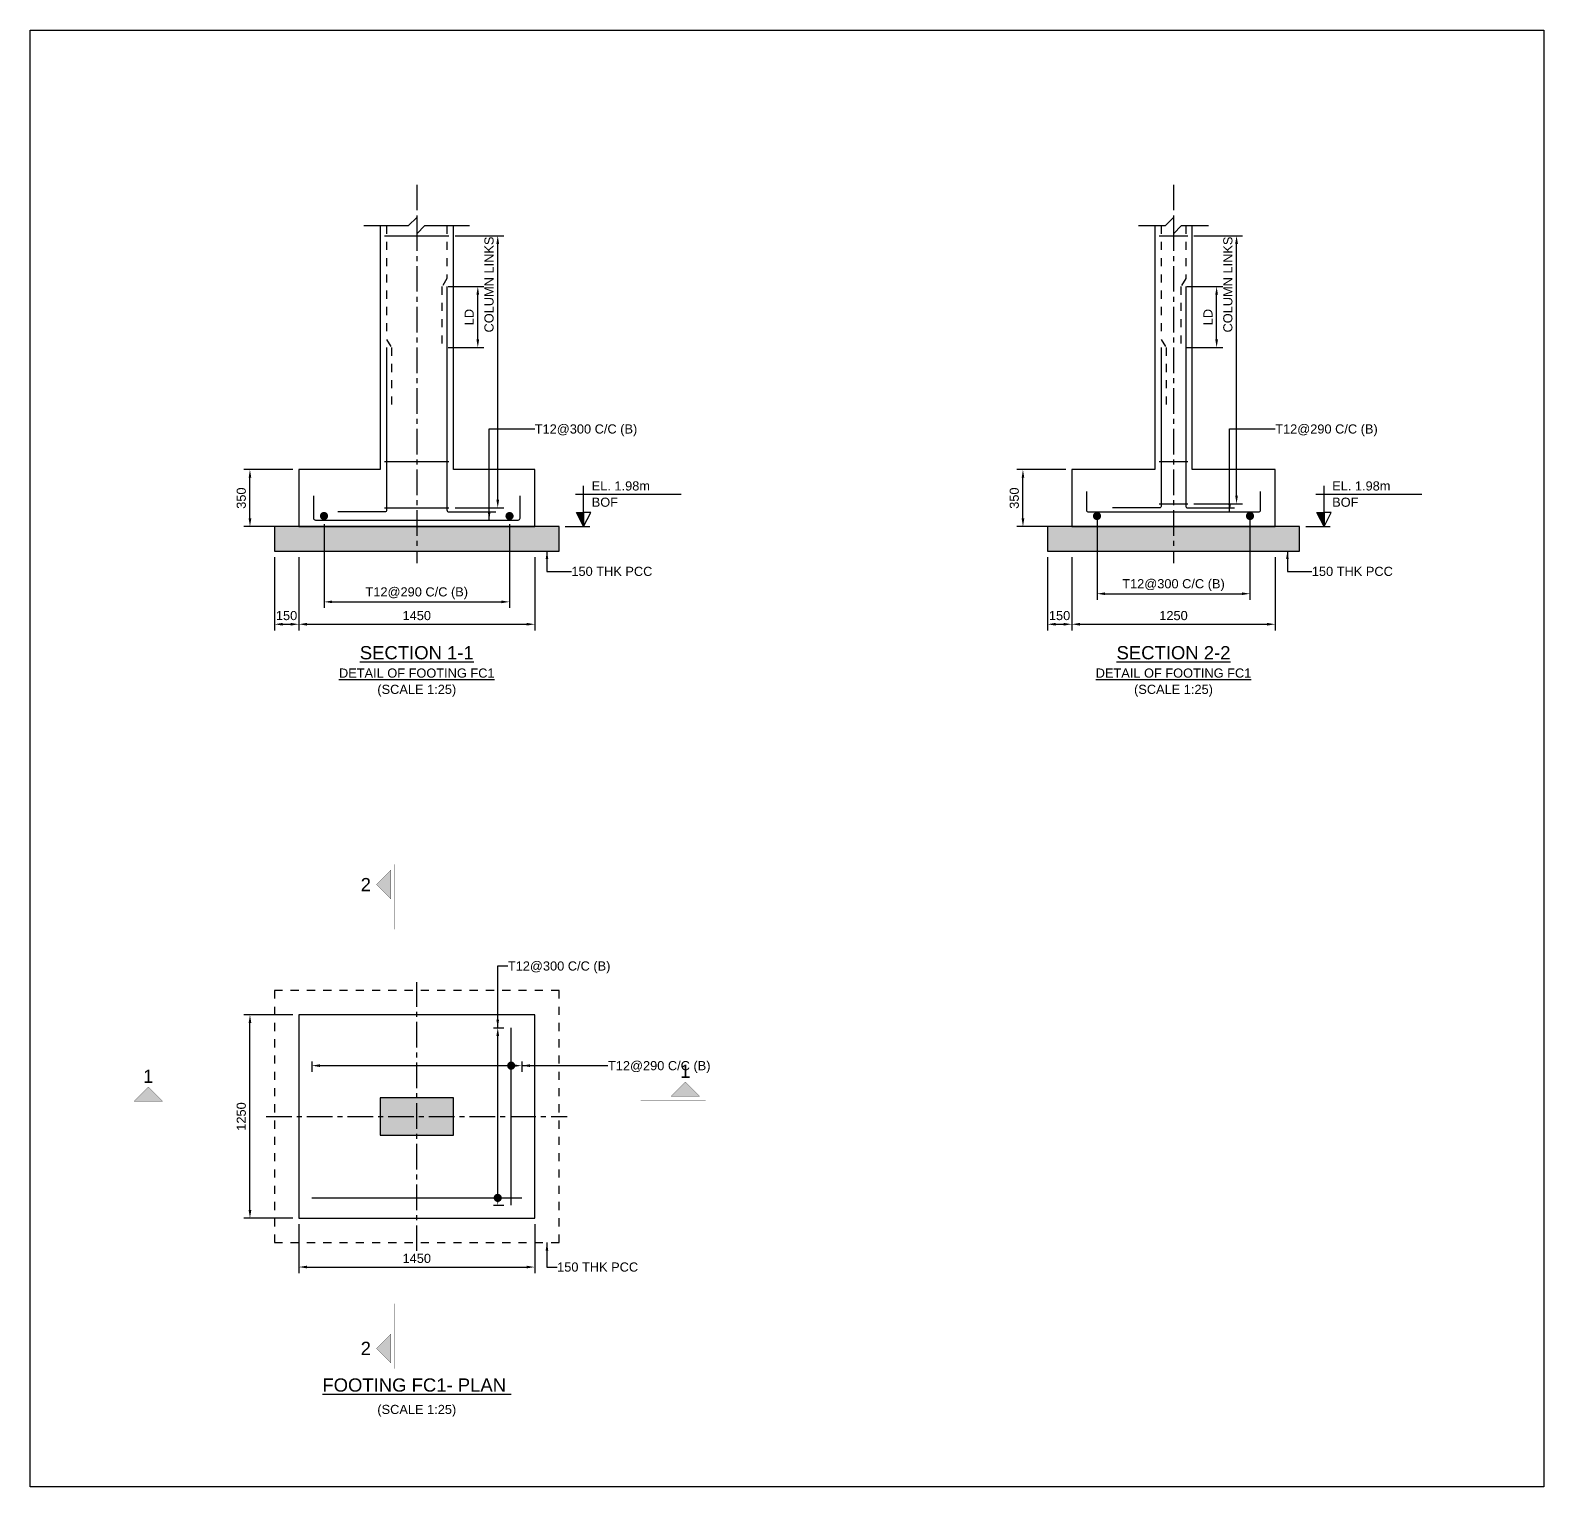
# Model space of a CAD drawing. Header units: inches. Extents: x -5500 to 172521, y -181100 to 5500.
# Drawn here: x 27721 to 64921, y -30300 to 5500 of the extents above; entities that cross this region are included whole.
import ezdxf
from ezdxf.enums import TextEntityAlignment as Align

# ---------------------------------------------------------------- set-up
doc = ezdxf.new("R2010")
doc.units = ezdxf.units.IN
doc.header["$LTSCALE"] = 1000
doc.header["$MEASUREMENT"] = 0
doc.linetypes.add('Cline', pattern=[1, 0.625, -0.125, 0.125, -0.125])
doc.linetypes.add('Dashed', pattern=[0.6, 0.2, -0.2, 0.2])
for name, color, linetype in [('Center Line', 1, 'Continuous'), ('Column', 2, 'Continuous'), ('Concrete Line', 2, 'Continuous'), ('Dim', 31, 'Continuous'), ('Footing', 4, 'Continuous'), ('Labels', 4, 'Continuous'), ('PCC', 5, 'Continuous'), ('Reinforcement', 4, 'Continuous'), ('Section Mark', 5, 'Continuous'), ('Solid', 25, 'Continuous'), ('Text', 31, 'Continuous')]:
    doc.layers.add(name, color=color, linetype=linetype)
doc.styles.add('SC-FTG1', font='SansSerif')
doc.styles.add('SC-FTG2', font='SansSerif')
doc.dimstyles.new('RccFooting', dxfattribs={"dimtxt": 225, "dimasz": 200, "dimexe": 150, "dimexo": 150, "dimgap": 100, "dimtad": 1, "dimtoh": 1, "dimdec": 4, "dimlfac": 0.25, "dimzin": 0, "dimdsep": 46, "dimtxsty": 'SC-FTG2', "dimcen": 0.09, "dimclrd": 8, "dimclre": 8, "dimclrt": 31, "dimadec": 0, "dimazin": 0, "dimtfac": 1, "dimtdec": 0, "dimtix": 1, "dimtofl": 0, "dimtmove": 0, "dimatfit": 3, "dimfxl": 1, "dimtolj": 1, "dimtzin": 0, "dimarcsym": 0})

# ---------------------------------------------------------------- blocks, each defined once
blk = doc.blocks.new('*D31')
at = {"color": 8, "linetype": 'ByBlock', "lineweight": -2}
for p, q in [((34321, -23850), (34321, -25050)), ((40121, -23850), (40121, -25050)), ((34521, -24900), (39921, -24900))]:
    blk.add_line(p, q, dxfattribs=at)
at = {"color": 8}
for points in [[(34321, -24900), (34521, -24867), (34521, -24933)], [(40121, -24900), (39921, -24933), (39921, -24867)]]:
    blk.add_solid(points, dxfattribs=at)
at = {"layer": 'Defpoints', "color": 31}
for p in [(34321, -23700), (40121, -23700), (34321, -24900)]:
    blk.add_point(p, dxfattribs=at)
at = {"color": 31, "insert": (37221, -24688), "char_height": 225, "attachment_point": 5, "style": 'SC-FTG2'}
blk.add_mtext('\\A1;1450', dxfattribs=at)
blk = doc.blocks.new('*D32')
at = {"color": 8, "linetype": 'ByBlock', "lineweight": -2}
for p, q in [((34171, -18700), (32971, -18700)), ((33121, -23500), (33121, -18900)), ((34171, -23700), (32971, -23700))]:
    blk.add_line(p, q, dxfattribs=at)
at = {"color": 8}
for points in [[(33121, -18700), (33154, -18900), (33088, -18900)], [(33121, -23700), (33088, -23500), (33154, -23500)]]:
    blk.add_solid(points, dxfattribs=at)
at = {"layer": 'Defpoints', "color": 31}
for p in [(34321, -18700), (33121, -23700), (34321, -23700)]:
    blk.add_point(p, dxfattribs=at)
at = {"color": 31, "insert": (32908, -21200), "char_height": 225, "attachment_point": 5, "rotation": 90, "style": 'SC-FTG2'}
blk.add_mtext('\\A1;1250', dxfattribs=at)
blk = doc.blocks.new('*D33')
at = {"color": 8, "linetype": 'ByBlock', "lineweight": -2}
for p, q in [((39111, -19020), (39361, -19020)), ((39211, -23180), (39211, -19220)), ((39111, -23380), (39361, -23380))]:
    blk.add_line(p, q, dxfattribs=at)
at = {"color": 8}
for points in [[(39211, -19020), (39244, -19220), (39178, -19220)], [(39211, -23380), (39178, -23180), (39244, -23180)]]:
    blk.add_solid(points, dxfattribs=at)
at = {"layer": 'Defpoints', "color": 31}
for p in [(38961, -19020), (38961, -23380), (39211, -23380)]:
    blk.add_point(p, dxfattribs=at)
blk = doc.blocks.new('*D34')
at = {"color": 8, "linetype": 'ByBlock', "lineweight": -2}
for p, q in [((34641, -19850), (34641, -20100)), ((34841, -19950), (39601, -19950)), ((39801, -19850), (39801, -20100))]:
    blk.add_line(p, q, dxfattribs=at)
at = {"color": 8}
for points in [[(34641, -19950), (34841, -19917), (34841, -19983)], [(39801, -19950), (39601, -19983), (39601, -19917)]]:
    blk.add_solid(points, dxfattribs=at)
at = {"layer": 'Defpoints', "color": 31}
for p in [(34641, -19700), (39801, -19700), (34641, -19950)]:
    blk.add_point(p, dxfattribs=at)
blk = doc.blocks.new('*D35')
at = {"color": 8, "linetype": 'ByBlock', "lineweight": -2}
for p, q in [((33721, -7450), (33721, -9250)), ((34321, -7450), (34321, -9250)), ((33921, -9100), (34121, -9100))]:
    blk.add_line(p, q, dxfattribs=at)
at = {"color": 8}
for points in [[(33721, -9100), (33921, -9067), (33921, -9133)], [(34321, -9100), (34121, -9133), (34121, -9067)]]:
    blk.add_solid(points, dxfattribs=at)
at = {"layer": 'Defpoints', "color": 31}
for p in [(33721, -7300), (34321, -7300), (33721, -9100)]:
    blk.add_point(p, dxfattribs=at)
at = {"color": 31, "insert": (34021, -8888), "char_height": 225, "attachment_point": 5, "style": 'SC-FTG2'}
blk.add_mtext('\\A1;150', dxfattribs=at)
blk = doc.blocks.new('*D36')
at = {"color": 8, "linetype": 'ByBlock', "lineweight": -2}
for p, q in [((34321, -7450), (34321, -9250)), ((40121, -7450), (40121, -9250)), ((34521, -9100), (39921, -9100))]:
    blk.add_line(p, q, dxfattribs=at)
at = {"color": 8}
for points in [[(34321, -9100), (34521, -9067), (34521, -9133)], [(40121, -9100), (39921, -9133), (39921, -9067)]]:
    blk.add_solid(points, dxfattribs=at)
at = {"layer": 'Defpoints', "color": 31}
for p in [(34321, -7300), (40121, -7300), (34321, -9100)]:
    blk.add_point(p, dxfattribs=at)
at = {"color": 31, "insert": (37221, -8888), "char_height": 225, "attachment_point": 5, "style": 'SC-FTG2'}
blk.add_mtext('\\A1;1450', dxfattribs=at)
blk = doc.blocks.new('*D37')
at = {"color": 8, "linetype": 'ByBlock', "lineweight": -2}
for p, q in [((34171, -5300), (32971, -5300)), ((33121, -6500), (33121, -5500)), ((34171, -6700), (32971, -6700))]:
    blk.add_line(p, q, dxfattribs=at)
at = {"color": 8}
for points in [[(33121, -5300), (33154, -5500), (33088, -5500)], [(33121, -6700), (33088, -6500), (33154, -6500)]]:
    blk.add_solid(points, dxfattribs=at)
at = {"layer": 'Defpoints', "color": 31}
for p in [(34321, -5300), (33121, -6700), (34321, -6700)]:
    blk.add_point(p, dxfattribs=at)
at = {"color": 31, "insert": (32908, -6000), "char_height": 225, "attachment_point": 5, "rotation": 90, "style": 'SC-FTG2'}
blk.add_mtext('\\A1;350', dxfattribs=at)
blk = doc.blocks.new('*D38')
at = {"color": 8, "linetype": 'ByBlock', "lineweight": -2}
for p, q in [((34941, -6640), (34941, -8700)), ((39501, -6640), (39501, -8700)), ((35141, -8550), (39301, -8550))]:
    blk.add_line(p, q, dxfattribs=at)
at = {"color": 8}
for points in [[(34941, -8550), (35141, -8517), (35141, -8583)], [(39501, -8550), (39301, -8583), (39301, -8517)]]:
    blk.add_solid(points, dxfattribs=at)
at = {"layer": 'Defpoints', "color": 31}
for p in [(34941, -6490), (39501, -6490), (34941, -8550)]:
    blk.add_point(p, dxfattribs=at)
at = {"color": 31, "insert": (37221, -8338), "char_height": 225, "attachment_point": 5, "style": 'SC-FTG2'}
blk.add_mtext('\\A1;T12@290 C/C (B)', dxfattribs=at)
blk = doc.blocks.new('*D39')
at = {"color": 8, "linetype": 'ByBlock', "lineweight": -2}
for p, q in [((37991, -800), (38871, -800)), ((38721, -2100), (38721, -1000)), ((37991, -2300), (38871, -2300))]:
    blk.add_line(p, q, dxfattribs=at)
at = {"color": 8}
for points in [[(38721, -800), (38754, -1000), (38688, -1000)], [(38721, -2300), (38688, -2100), (38754, -2100)]]:
    blk.add_solid(points, dxfattribs=at)
at = {"layer": 'Defpoints', "color": 31}
for p in [(37841, -800), (37841, -2300), (38721, -2300)]:
    blk.add_point(p, dxfattribs=at)
at = {"color": 31, "insert": (38508, -1550), "char_height": 225, "attachment_point": 5, "rotation": 90, "style": 'SC-FTG2'}
blk.add_mtext('\\A1;LD', dxfattribs=at)
blk = doc.blocks.new('*D40')
at = {"color": 8, "linetype": 'ByBlock', "lineweight": -2}
for p, q in [((38161, 450), (39361, 450)), ((39211, -6040), (39211, 250)), ((38161, -6240), (39361, -6240))]:
    blk.add_line(p, q, dxfattribs=at)
at = {"color": 8}
for points in [[(39211, 450), (39244, 250), (39178, 250)], [(39211, -6240), (39178, -6040), (39244, -6040)]]:
    blk.add_solid(points, dxfattribs=at)
at = {"layer": 'Defpoints', "color": 31}
for p in [(38011, 450), (38011, -6240), (39211, -6240)]:
    blk.add_point(p, dxfattribs=at)
at = {"color": 31, "insert": (38998, -750), "char_height": 225, "attachment_point": 5, "rotation": 90, "style": 'SC-FTG2'}
blk.add_mtext('\\A1;COLUMN LINKS', dxfattribs=at)
blk = doc.blocks.new('*D41')
at = {"color": 8, "linetype": 'ByBlock', "lineweight": -2}
for p, q in [((52721, -7450), (52721, -9250)), ((53321, -7450), (53321, -9250)), ((52921, -9100), (53121, -9100))]:
    blk.add_line(p, q, dxfattribs=at)
at = {"color": 8}
for points in [[(52721, -9100), (52921, -9067), (52921, -9133)], [(53321, -9100), (53121, -9133), (53121, -9067)]]:
    blk.add_solid(points, dxfattribs=at)
at = {"layer": 'Defpoints', "color": 31}
for p in [(52721, -7300), (53321, -7300), (52721, -9100)]:
    blk.add_point(p, dxfattribs=at)
at = {"color": 31, "insert": (53021, -8888), "char_height": 225, "attachment_point": 5, "style": 'SC-FTG2'}
blk.add_mtext('\\A1;150', dxfattribs=at)
blk = doc.blocks.new('*D42')
at = {"color": 8, "linetype": 'ByBlock', "lineweight": -2}
for p, q in [((53321, -7450), (53321, -9250)), ((58321, -7450), (58321, -9250)), ((53521, -9100), (58121, -9100))]:
    blk.add_line(p, q, dxfattribs=at)
at = {"color": 8}
for points in [[(53321, -9100), (53521, -9067), (53521, -9133)], [(58321, -9100), (58121, -9133), (58121, -9067)]]:
    blk.add_solid(points, dxfattribs=at)
at = {"layer": 'Defpoints', "color": 31}
for p in [(53321, -7300), (58321, -7300), (53321, -9100)]:
    blk.add_point(p, dxfattribs=at)
at = {"color": 31, "insert": (55821, -8888), "char_height": 225, "attachment_point": 5, "style": 'SC-FTG2'}
blk.add_mtext('\\A1;1250', dxfattribs=at)
blk = doc.blocks.new('*D43')
at = {"color": 8, "linetype": 'ByBlock', "lineweight": -2}
for p, q in [((53171, -5300), (51971, -5300)), ((52121, -6500), (52121, -5500)), ((53171, -6700), (51971, -6700))]:
    blk.add_line(p, q, dxfattribs=at)
at = {"color": 8}
for points in [[(52121, -5300), (52154, -5500), (52088, -5500)], [(52121, -6700), (52088, -6500), (52154, -6500)]]:
    blk.add_solid(points, dxfattribs=at)
at = {"layer": 'Defpoints', "color": 31}
for p in [(53321, -5300), (52121, -6700), (53321, -6700)]:
    blk.add_point(p, dxfattribs=at)
at = {"color": 31, "insert": (51908, -6000), "char_height": 225, "attachment_point": 5, "rotation": 90, "style": 'SC-FTG2'}
blk.add_mtext('\\A1;350', dxfattribs=at)
blk = doc.blocks.new('*D44')
at = {"color": 8, "linetype": 'ByBlock', "lineweight": -2}
for p, q in [((53941, -6440), (53941, -8500)), ((57701, -6440), (57701, -8500)), ((54141, -8350), (57501, -8350))]:
    blk.add_line(p, q, dxfattribs=at)
at = {"color": 8}
for points in [[(53941, -8350), (54141, -8317), (54141, -8383)], [(57701, -8350), (57501, -8383), (57501, -8317)]]:
    blk.add_solid(points, dxfattribs=at)
at = {"layer": 'Defpoints', "color": 31}
for p in [(53941, -6290), (57701, -6290), (53941, -8350)]:
    blk.add_point(p, dxfattribs=at)
at = {"color": 31, "insert": (55821, -8138), "char_height": 225, "attachment_point": 5, "style": 'SC-FTG2'}
blk.add_mtext('\\A1;T12@300 C/C (B)', dxfattribs=at)
blk = doc.blocks.new('*D45')
at = {"color": 8, "linetype": 'ByBlock', "lineweight": -2}
for p, q in [((56151, -800), (57031, -800)), ((56881, -2100), (56881, -1000)), ((56151, -2300), (57031, -2300))]:
    blk.add_line(p, q, dxfattribs=at)
at = {"color": 8}
for points in [[(56881, -800), (56914, -1000), (56848, -1000)], [(56881, -2300), (56848, -2100), (56914, -2100)]]:
    blk.add_solid(points, dxfattribs=at)
at = {"layer": 'Defpoints', "color": 31}
for p in [(56001, -800), (56001, -2300), (56881, -2300)]:
    blk.add_point(p, dxfattribs=at)
at = {"color": 31, "insert": (56668, -1550), "char_height": 225, "attachment_point": 5, "rotation": 90, "style": 'SC-FTG2'}
blk.add_mtext('\\A1;LD', dxfattribs=at)
blk = doc.blocks.new('*D46')
at = {"color": 8, "linetype": 'ByBlock', "lineweight": -2}
for p, q in [((56321, 450), (57521, 450)), ((57371, -5940), (57371, 250)), ((56321, -6140), (57521, -6140))]:
    blk.add_line(p, q, dxfattribs=at)
at = {"color": 8}
for points in [[(57371, 450), (57404, 250), (57338, 250)], [(57371, -6140), (57338, -5940), (57404, -5940)]]:
    blk.add_solid(points, dxfattribs=at)
at = {"layer": 'Defpoints', "color": 31}
for p in [(56171, 450), (56171, -6140), (57371, -6140)]:
    blk.add_point(p, dxfattribs=at)
at = {"color": 31, "insert": (57158, -750), "char_height": 225, "attachment_point": 5, "rotation": 90, "style": 'SC-FTG2'}
blk.add_mtext('\\A1;COLUMN LINKS', dxfattribs=at)

msp = doc.modelspace()

# ---------------------------------------------------------------- hatches: boundary and pattern name
at = {"layer": 'Solid'}
for points in [[(41321, -6700), (41146, -6350), (41321, -6350)], [(59521, -6700), (59346, -6350), (59521, -6350)], [(33721, -7300), (40721, -7300), (40721, -6700), (33721, -6700)], [(52721, -7300), (58921, -7300), (58921, -6700), (52721, -6700)], [(36581, -15150), (36231, -15500), (36581, -15850), (36581, -15150)], [(44171, -20700), (43821, -20350), (43471, -20700), (44171, -20700)], [(30271, -20824), (30621, -20474), (30971, -20824), (30271, -20824)], [(36321, -21660), (38121, -21660), (38121, -20740), (36321, -20740)], [(36581, -27250), (36231, -26900), (36581, -26550), (36581, -27250)]]:
    msp.add_hatch(color=256, dxfattribs=at).paths.add_polyline_path(points, flags=0)

# ---------------------------------------------------------------- linework, layer by layer
msp.add_lwpolyline([(27721, -30300), (27721, 5500), (64921, 5500), (64921, -30300), (27721, -30300)])
at = {"layer": 'Center Line', "linetype": 'Cline'}
for points in [[(37221, 1700), (37221, -7600)], [(55821, 1700), (55821, -7600)], [(37221, -24500), (37221, -17900)], [(33521, -21200), (40921, -21200)]]:
    msp.add_lwpolyline(points, dxfattribs=at)
at = {"layer": 'Column'}
msp.add_lwpolyline([(36321, -21660), (38121, -21660), (38121, -20740), (36321, -20740), (36321, -21660)], dxfattribs=at)
at = {"layer": 'Concrete Line'}
for points in [[(35921, 700), (37021, 700), (37221, 900), (37221, 500), (37421, 700), (38521, 700)], [(54961, 700), (55621, 700), (55821, 900), (55821, 500), (56021, 700), (56681, 700)], [(36321, 700), (36321, -5300), (34321, -5300), (34321, -6700), (40121, -6700), (40121, -5300), (38121, -5300), (38121, 700)], [(55361, 700), (55361, -5300), (53321, -5300), (53321, -6700), (58321, -6700), (58321, -5300), (56281, -5300), (56281, 700)]]:
    msp.add_lwpolyline(points, dxfattribs=at)
at = {"layer": 'Dim', "color": 8, "const_width": 100}
for points in [[(39491, -19950, 1), (39591, -19950, 1)], [(39161, -23200, 1), (39261, -23200, 1)]]:
    msp.add_lwpolyline(points, format="xyb", close=True, dxfattribs=at)
at = {"layer": 'Footing'}
msp.add_lwpolyline([(34321, -23700), (40121, -23700), (40121, -18700), (34321, -18700), (34321, -23700)], dxfattribs=at)
at = {"layer": 'PCC'}
for points in [[(33721, -7300), (40721, -7300), (40721, -6700), (33721, -6700), (33721, -7300)], [(52721, -7300), (58921, -7300), (58921, -6700), (52721, -6700), (52721, -7300)]]:
    msp.add_lwpolyline(points, dxfattribs=at)
at = {"layer": 'PCC', "linetype": 'Dashed'}
msp.add_lwpolyline([(33721, -24300), (40721, -24300), (40721, -18100), (33721, -18100), (33721, -24300)], dxfattribs=at)
at = {"layer": 'Reinforcement'}
for points in [[(36431, 450), (38011, 450)], [(55471, 450), (56171, 450)], [(36431, -5100), (38011, -5100)], [(55471, -5100), (56171, -5100)], [(36431, -6240), (38011, -6240)], [(55471, -6140), (56171, -6140)], [(39541, -23380), (39541, -19020)], [(34641, -23200), (39801, -23200)]]:
    msp.add_lwpolyline(points, dxfattribs=at)
at = {"layer": 'Reinforcement', "linetype": 'Dashed'}
for points in [[(36481, 700), (36481, -2100), (36601, -2300), (36601, -3800)], [(37961, 700), (37961, -600), (37841, -800), (37841, -2300)], [(55521, 700), (55521, -2100), (55641, -2300), (55641, -3800)], [(56121, 700), (56121, -600), (56001, -800), (56001, -2300)]]:
    msp.add_lwpolyline(points, dxfattribs=at)
at = {"layer": 'Reinforcement'}
for points in [[(37961, -800), (37961, -6290, 0.4), (38011, -6340), (39161, -6340, 0.4), (39161, -6340), (39161, -6340)], [(56121, -800), (56121, -6190, 0.4), (56171, -6240), (57321, -6240, 0.4), (57321, -6240), (57321, -6240)], [(36481, -2300), (36481, -6290, -0.4), (36431, -6340), (35281, -6340, 0.4), (35281, -6340), (35281, -6340)], [(55521, -2300), (55521, -6190, -0.4), (55471, -6240), (54321, -6240, 0.4), (54321, -6240), (54321, -6240)], [(34681, -5940), (34681, -6490, 0.4), (34731, -6540), (39711, -6540, 0.4), (39761, -6490), (39761, -5940)], [(53681, -5840), (53681, -6290, 0.4), (53731, -6340), (57911, -6340, 0.4), (57961, -6290), (57961, -5840)]]:
    msp.add_lwpolyline(points, format="xyb", dxfattribs=at)
at = {"layer": 'Reinforcement', "const_width": 100}
for points in [[(34891, -6440, 1), (34991, -6440, 1)], [(39451, -6440, 1), (39551, -6440, 1)], [(53891, -6440, 1), (53991, -6440, 1)], [(57651, -6440, 1), (57751, -6440, 1)]]:
    msp.add_lwpolyline(points, format="xyb", close=True, dxfattribs=at)
at = {"layer": 'Section Mark'}
for p, q in [((40871, -6700), (41471, -6700)), ((59071, -6700), (59671, -6700))]:
    msp.add_line(p, q, dxfattribs=at)
for points in [[(41121, -5900), (43721, -5900)], [(41321, -6700), (41321, -5700)], [(59321, -5900), (61921, -5900)], [(59521, -6700), (59521, -5700)], [(41321, -6700), (41146, -6350), (41321, -6350), (41321, -6700)], [(41321, -6700), (41496, -6350), (41321, -6350), (41321, -6700)], [(59521, -6700), (59346, -6350), (59521, -6350), (59521, -6700)], [(59521, -6700), (59696, -6350), (59521, -6350), (59521, -6700)]]:
    msp.add_lwpolyline(points, dxfattribs=at)
at = {"layer": 'Section Mark', "const_width": 5}
for points in [[(36581, -15150), (36231, -15500), (36581, -15850), (36581, -15150)], [(36681, -16600), (36681, -15000)], [(44171, -20700), (43821, -20350), (43471, -20700), (44171, -20700)], [(30271, -20824), (30621, -20474), (30971, -20824), (30271, -20824)], [(42721, -20800), (44321, -20800)], [(31721, -20924), (30121, -20924)], [(36681, -25800), (36681, -27400)], [(36581, -27250), (36231, -26900), (36581, -26550), (36581, -27250)]]:
    msp.add_lwpolyline(points, dxfattribs=at)

# ---------------------------------------------------------------- texts
at = {"layer": 'Dim', "style": 'SC-FTG2'}
for s, p in [('T12@300 C/C (B)', (40121, -4300)), ('T12@290 C/C (B)', (58321, -4300)), ('150 THK PCC', (41021, -7800)), ('150 THK PCC', (59221, -7800)), ('150 THK PCC', (40671, -24900))]:
    msp.add_text(s, height=225, dxfattribs=at).set_placement(p, align=Align.MIDDLE_LEFT)
at = {"layer": 'Labels', "style": 'SC-FTG1'}
for s, p in [('%%USECTION 1-1', (37221, -9800)), ('%%USECTION 2-2', (55821, -9800)), ('%%uFOOTING FC1- PLAN ', (37221, -27800))]:
    msp.add_text(s, height=325, dxfattribs=at).set_placement(p, align=Align.MIDDLE_CENTER)
at = {"layer": 'Section Mark', "style": 'SC-FTG1'}
for s, p in [('2', (35968.5, -15500)), ('1', (30621, -20211.5)), ('1', (43821, -20087.5)), ('2', (35968.5, -26900))]:
    msp.add_text(s, height=325, dxfattribs=at).set_placement(p, align=Align.MIDDLE_CENTER)
at = {"layer": 'Text'}
for s, style, p in [('EL. 1.98m', 'SC-FTG2', (41521, -5700)), ('EL. 1.98m', 'SC-FTG2', (59721, -5700)), ('BOF', 'SC-FTG2', (41521, -6100)), ('BOF', 'SC-FTG2', (59721, -6100)), ('T12@300 C/C (B)', 'SC-FTG1', (39461, -17500)), ('T12@290 C/C (B)', 'SC-FTG1', (41921, -19950))]:
    msp.add_text(s, height=225, dxfattribs=dict(at, style=style)).set_placement(p, align=Align.MIDDLE_LEFT)
at = {"layer": 'Text', "style": 'SC-FTG1'}
for s, p in [('%%UDETAIL OF FOOTING FC1', (37221, -10300)), ('%%UDETAIL OF FOOTING FC1', (55821, -10300)), ('(SCALE 1:25)', (37221, -10700)), ('(SCALE 1:25)', (55821, -10700)), ('(SCALE 1:25)', (37221, -28400))]:
    msp.add_text(s, height=225, dxfattribs=at).set_placement(p, align=Align.MIDDLE_CENTER)

# ---------------------------------------------------------------- dimensions: what is measured, and where the dimension line sits
at = {"layer": 'Dim'}
for base, p1, p2, angle, text, picture, middle in [((39211, 450), (38011, -6240), (38011, 450), 90, 'COLUMN LINKS', '*D40', (39211, -750)), ((57371, 450), (56171, -6140), (56171, 450), 90, 'COLUMN LINKS', '*D46', (57371, -750)), ((38721, -800), (37841, -2300), (37841, -800), 90, 'LD', '*D39', (38721, -1550)), ((56881, -800), (56001, -2300), (56001, -800), 90, 'LD', '*D45', (56881, -1550)), ((39211, -19020), (38961, -23380), (38961, -19020), 90, ' ', '*D33', (39211, -21900)), ((39801, -19950), (34641, -19700), (39801, -19700), 0, ' ', '*D34', (38241, -19950))]:
    dim = msp.add_linear_dim(base=base, p1=p1, p2=p2, angle=angle, text=text, dimstyle='RccFooting', override={"dimjust": 0}, dxfattribs=at)
    dim.commit()
    dim.dimension.update_dxf_attribs({"geometry": picture, "text_midpoint": middle, "dimtype": 129})
for p1, p2, distance, text, picture, middle in [((34321, -6700), (34321, -5300), 1200, '350', '*D37', (33121, -6000)), ((53321, -6700), (53321, -5300), 1200, '350', '*D43', (52121, -6000)), ((53941, -6290), (57701, -6290), -2060, 'T12@300 C/C (B)', '*D44', (55821, -8350)), ((34941, -6490), (39501, -6490), -2060, 'T12@290 C/C (B)', '*D38', (37221, -8550)), ((33721, -7300), (34321, -7300), -1800, '150', '*D35', (34021, -9100)), ((34321, -7300), (40121, -7300), -1800, '1450', '*D36', (37221, -9100)), ((52721, -7300), (53321, -7300), -1800, '150', '*D41', (53021, -9100)), ((53321, -7300), (58321, -7300), -1800, '1250', '*D42', (55821, -9100)), ((34321, -23700), (34321, -18700), 1200, '1250', '*D32', (33121, -21200)), ((34321, -23700), (40121, -23700), -1200, '1450', '*D31', (37221, -24900))]:
    dim = msp.add_aligned_dim(p1=p1, p2=p2, distance=distance, text=text, dimstyle='RccFooting', dxfattribs=at)
    dim.commit()
    dim.dimension.update_dxf_attribs({"geometry": picture, "text_midpoint": middle})

# ---------------------------------------------------------------- leaders
at = {"layer": 'Dim', "color": 8}
for points in [[(39001, -6540), (39001, -4300), (40121, -4300)], [(57201, -6340), (57201, -4300), (58321, -4300)], [(40421, -7300), (40421, -7800), (41021, -7800)], [(58621, -7300), (58621, -7800), (59221, -7800)], [(39211, -19020), (39211, -17500), (39461, -17500)], [(39801, -19950), (41921, -19950), (41921, -19950)], [(40421, -24300), (40421, -24900), (40671, -24900)]]:
    msp.add_leader(points, dimstyle='RccFooting', dxfattribs=at)

doc.saveas('drawing.dxf')
